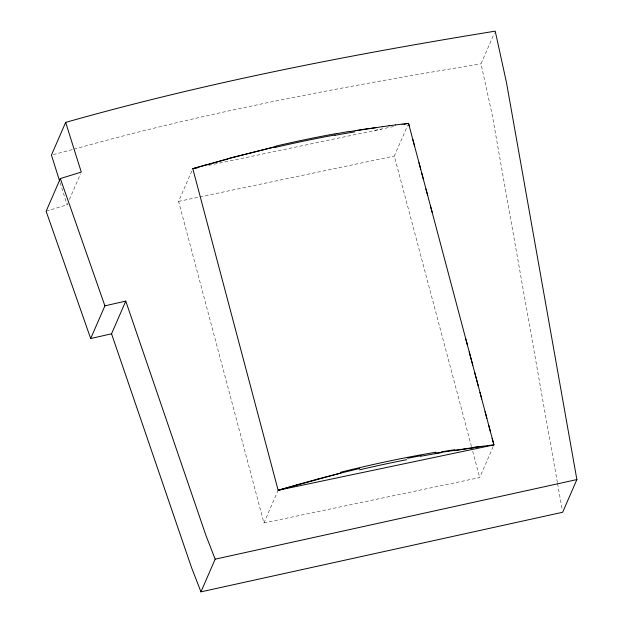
<?xml version="1.0" encoding="UTF-8"?>
<svg xmlns="http://www.w3.org/2000/svg" width="623" height="623" viewBox="0 0 623 623"><rect width="100%" height="100%" fill="white"/><g stroke="black" fill="none" stroke-linecap="round" stroke-linejoin="round"><path stroke-width="0.47" stroke-dasharray="3.12 2.34" d="M46.125 211.244L67.074 204.788L67.845 203.028M69.379 199.492L80.515 173.872M493.151 446.66L479.702 477.576L263.934 522.962L178.591 201.4L192.032 170.484M471.471 446.551L394.32 156.062L407.769 125.137M263.934 522.962L277.765 491.158M557.398 482.607L492.271 115.286L481.011 63.834L494.452 32.918M53.329 154.582L73.086 149.411M74.028 149.17C207.63 111.681 344.208 86.363 481.011 63.834M208.814 165.352L395.231 126.165M374.828 130.456L381.564 129.039M178.591 201.4L394.32 156.062M60.127 182.695L67.074 204.788M472.717 451.254L479.702 477.576M557.569 483.557L562.32 510.346"/><path stroke-width="0.93" d="M111.548 333.803L90.685 338.53L104.905 305.838L125.76 301.111L111.548 333.803L191.65 567.896L200.956 591.85L562.662 512.254L576.875 479.57L506.491 82.594L495.223 31.15C350.663 54.598 206.672 82.493 65.664 122.388L51.444 155.072L59.551 180.857M65.664 122.388L81.286 172.104L60.338 178.56L46.125 211.244L90.685 338.53M200.956 591.85L215.169 559.166L205.863 535.212L125.76 301.111M274.393 146.958L232.667 157.432L192.803 168.716L278.146 490.278L340.75 473.106M206.844 164.604L192.803 168.716L197.857 167.649M296.891 484.819L318.01 478.994M227.761 158.756L275.919 146.6M215.169 559.166L576.875 479.57M403.782 124.366L408.532 123.37L409.311 126.274M278.146 490.278L493.922 444.892L492.154 438.249M435.15 453.248L480.987 446.45M355.819 130.713L382.608 126.648M369.532 128.548L376.074 127.583M382.351 126.687L389.118 125.768M388.939 125.791L395.605 124.927M474.274 447.322L487.466 445.647M395.504 124.935L402.084 124.125M402.053 124.125L408.532 123.362L493.922 444.892L487.388 445.655M60.338 178.56L104.905 305.838M412.831 139.552L414.599 146.187M418.991 162.735L420.735 169.3M421.646 172.735L423.406 179.377M425.961 188.979L427.705 195.544M430.462 205.925L432.222 212.568M465.716 338.686L467.476 345.321M469.244 351.956L472.764 365.234M474.531 371.876L476.291 378.511M476.494 379.275L478.238 385.832M479.983 392.397L481.719 398.961M485.107 411.702L486.867 418.337M488.634 424.979L490.394 431.614M453.902 450.709A362.111 90.187 -14.7 0 1 473.644 447.882M441.528 451.831A353.327 88.84 -14.7 0 1 454.876 449.728M420.681 456.238A342.479 85.904 -14.7 0 1 440.695 452.773M340.695 472.234A336.132 85.359 -14.8 0 1 436.03 452.197M407.574 458.248A336.926 84.105 -14.7 0 1 421.062 455.717M359.549 469.82A333.819 82.477 -14.7 0 1 406.687 459.696M359.744 468.512A339.309 85.32 -14.7 0 0 338.959 473.55A350.601 88.855 -14.7 0 0 318.003 478.978M278.162 490.293A382.304 96.37 -14.7 0 1 296.898 484.834M349.885 131.585A349.705 87.718 -14.7 0 1 369.657 128.424M334.886 135.323A342.385 84.868 -14.6 0 1 354.791 131.866M336.809 133.641A342.354 86.737 -14.8 0 1 350.118 131.313M276.012 146.078A334.574 84.541 -14.7 0 1 336.942 133.454M274.299 147.628A334.574 83.529 -14.7 0 1 335.174 134.934M207 164.83A368.271 91.612 -14.7 0 1 227.854 158.997"/></g></svg>
